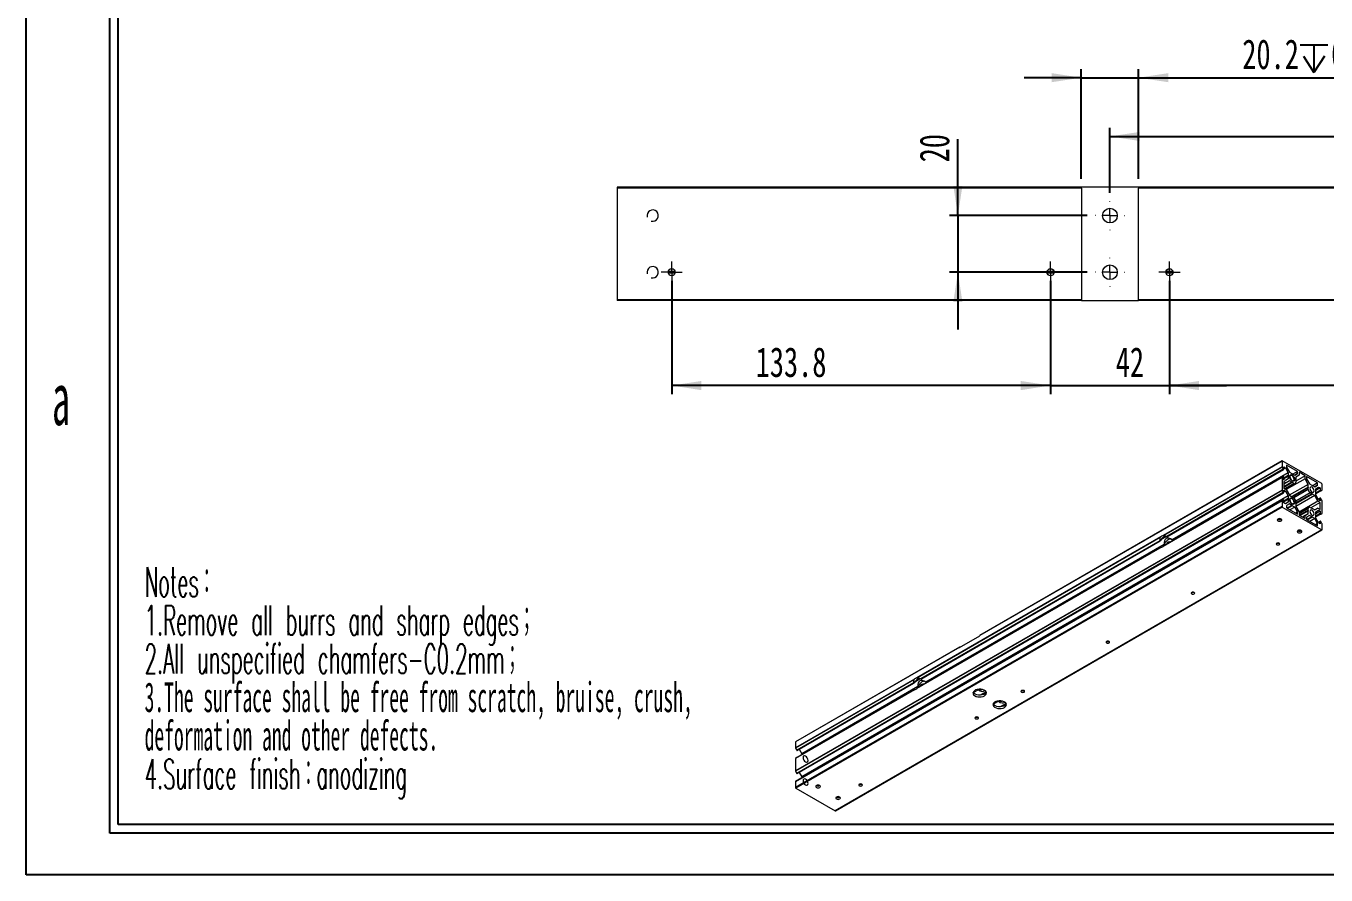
# Model space of a CAD drawing. Header units: millimetres. Extents: x 2 to 295, y 1 to 209.
# Drawn here: x 1.8 to 154.9, y 1.3 to 101.2 of the extents above; entities that cross this region are included whole.
import ezdxf

# ---------------------------------------------------------------- set-up
doc = ezdxf.new("R2010")
doc.units = ezdxf.units.MM
doc.linetypes.add('CENTER', pattern=[10.16, 6.35, -1.27, 1.27, -1.27])
doc.layers.add('DIM', color=5, linetype='Continuous')
doc.layers.add('SLD-0', color=179, linetype='Continuous')
doc.layers.add('中心线', color=1, linetype='CENTER', lineweight=15)
doc.styles.add('SLDTEXTSTYLE1', font='TXT', dxfattribs={"width": 0.469})
doc.styles.add('SLDTEXTSTYLE15', font='TXT', dxfattribs={"width": 0.7})
doc.styles.add('SLDTEXTSTYLE3', font='TXT', dxfattribs={"width": 0.484, "bigfont": 'bigfont'})
doc.styles.add('SLDTEXTSTYLE4', font='TXT', dxfattribs={"width": 0.484})
doc.styles.add('SLDTEXTSTYLE7', font='TXT', dxfattribs={"width": 0.5025})
doc.dimstyles.new('SLDDIMSTYLE1', dxfattribs={"dimtxt": 3.5, "dimasz": 3.5, "dimexe": 0, "dimexo": 0.0625, "dimgap": 0.875, "dimtad": 2, "dimlfac": 3, "dimrnd": 1e-09, "dimzin": 12, "dimdsep": 46, "dimtxsty": 'SLDTEXTSTYLE1', "dimsah": 1, "dimcen": 0.09, "dimadec": 0, "dimazin": 3, "dimtfac": 1, "dimtofl": 0, "dimtmove": 0, "dimatfit": 3, "dimfxl": 0, "dimfrac": 2, "dimtolj": 1, "dimtzin": 12, "dimarcsym": 0})
doc.dimstyles.new('SLDDIMSTYLE2', dxfattribs={"dimtxt": 3.5, "dimasz": 3.5, "dimexe": 0, "dimexo": 0.0625, "dimgap": 0.875, "dimtad": 2, "dimlfac": 3, "dimrnd": 1e-09, "dimzin": 12, "dimdsep": 46, "dimtxsty": 'SLDTEXTSTYLE1', "dimsah": 1, "dimcen": 0.09, "dimadec": 0, "dimazin": 3, "dimtfac": 1, "dimtmove": 0, "dimatfit": 0, "dimfxl": 0, "dimfrac": 2, "dimtolj": 1, "dimtzin": 12, "dimarcsym": 0})

# ---------------------------------------------------------------- blocks, each defined once
blk = doc.blocks.new('SW_NOTE_2')
at = {"layer": 'SLD-0', "color": 0, "char_height": 3.5, "attachment_point": 1}
for s, insert, style in [('Notes\\M+18146', (0, 4.51), 'SLDTEXTSTYLE3'), ('1.Remove all burrs and sharp edges\\M+18147', (0, -0.01), 'SLDTEXTSTYLE3'), ('2.All unspecified chamfers-C0.2mm\\M+18147', (0, -4.53), 'SLDTEXTSTYLE3'), ('3.The surface shall be free from scratch, bruise, crush,', (0, -9.05), 'SLDTEXTSTYLE4'), ('deformation and other defects.', (0, -13.57), 'SLDTEXTSTYLE4'), ('4.Surface finish\\M+18146anodizing', (0, -18.09), 'SLDTEXTSTYLE3')]:
    blk.add_mtext(s, dxfattribs=dict(at, insert=insert, style=style))
blk = doc.blocks.new('SW_SYMBOL_HOLE_DEPTH')
at = {"layer": 'DIM', "color": 0}
for p, q in [((0, 875), (800, 875)), ((400, 875), (400, 75)), ((100, 555), (400, 75)), ((700, 555), (400, 75))]:
    blk.add_line(p, q, dxfattribs=at)
blk = doc.blocks.new('_D_21')
at = {"layer": 'DIM'}
for p, q in [((126.06, 95.13), (119.33, 95.13)), ((126.06, 83.24), (126.06, 96.13)), ((126.06, 95.13), (132.8, 95.13)), ((132.8, 83.24), (132.8, 96.13)), ((132.8, 95.13), (159.57, 95.13))]:
    blk.add_line(p, q, dxfattribs=at)
for points in [[(126.06, 95.13), (122.56, 95.67), (122.56, 94.6)], [(132.8, 95.13), (136.3, 94.6), (136.3, 95.67)]]:
    blk.add_solid(points, dxfattribs=at)
at = {"layer": 'DIM', "xscale": 0.004072727272727273, "yscale": 0.004072727272727273, "zscale": 0.004072727272727273}
blk.add_blockref('SW_SYMBOL_HOLE_DEPTH', (151.82, 95.42), dxfattribs=at)
at = {"layer": 'DIM', "char_height": 3.5, "attachment_point": 1, "style": 'SLDTEXTSTYLE15'}
for s, insert in [('20.2', (145.01, 99.65)), ('0.5', (155.48, 99.65))]:
    blk.add_mtext(s, dxfattribs=dict(at, insert=insert))
blk = doc.blocks.new('_D_22')
at = {"layer": 'DIM'}
for p, q in [((136.43, 71.24), (136.43, 57.9)), ((183.1, 71.24), (183.1, 57.9)), ((183.1, 58.9), (136.43, 58.9))]:
    blk.add_line(p, q, dxfattribs=at)
for points in [[(136.43, 58.9), (139.93, 58.36), (139.93, 59.44)], [(183.1, 58.9), (179.6, 59.44), (179.6, 58.36)]]:
    blk.add_solid(points, dxfattribs=at)
at = {"layer": 'DIM', "insert": (155.93, 63.41), "char_height": 3.5, "attachment_point": 1, "style": 'SLDTEXTSTYLE15'}
blk.add_mtext('140', dxfattribs=at)
blk = doc.blocks.new('_D_24')
at = {"layer": 'DIM'}
for p, q in [((122.43, 71.24), (122.43, 57.9)), ((136.43, 71.24), (136.43, 57.9)), ((122.43, 58.9), (115.7, 58.9)), ((122.43, 58.9), (136.43, 58.9)), ((136.43, 58.9), (143.16, 58.9))]:
    blk.add_line(p, q, dxfattribs=at)
for points in [[(122.43, 58.9), (118.93, 59.44), (118.93, 58.36)], [(136.43, 58.9), (139.93, 58.36), (139.93, 59.44)]]:
    blk.add_solid(points, dxfattribs=at)
at = {"layer": 'DIM', "insert": (130.11, 63.41), "char_height": 3.5, "attachment_point": 1, "style": 'SLDTEXTSTYLE15'}
blk.add_mtext('42', dxfattribs=at)
blk = doc.blocks.new('_D_27')
at = {"layer": 'DIM'}
for p, q in [((77.83, 71.24), (77.83, 57.9)), ((122.43, 71.24), (122.43, 57.9)), ((122.43, 58.9), (77.83, 58.9))]:
    blk.add_line(p, q, dxfattribs=at)
for points in [[(77.83, 58.9), (81.33, 58.36), (81.33, 59.44)], [(122.43, 58.9), (118.93, 59.44), (118.93, 58.36)]]:
    blk.add_solid(points, dxfattribs=at)
at = {"layer": 'DIM', "insert": (87.72, 63.41), "char_height": 3.5, "attachment_point": 1, "style": 'SLDTEXTSTYLE15'}
blk.add_mtext('133.8', dxfattribs=at)
blk = doc.blocks.new('_D_28')
at = {"layer": 'DIM'}
for p, q in [((129.43, 81.6), (129.43, 89.22)), ((233.43, 83.24), (233.43, 89.22)), ((129.43, 88.22), (233.43, 88.22))]:
    blk.add_line(p, q, dxfattribs=at)
for points in [[(129.43, 88.22), (132.93, 87.68), (132.93, 88.75)], [(233.43, 88.22), (229.93, 88.75), (229.93, 87.68)]]:
    blk.add_solid(points, dxfattribs=at)
at = {"layer": 'DIM', "insert": (175.28, 92.73), "char_height": 3.5, "attachment_point": 1, "style": 'SLDTEXTSTYLE15'}
blk.add_mtext('312', dxfattribs=at)
blk = doc.blocks.new('_D_29')
at = {"layer": 'DIM'}
for p, q in [((111.53, 78.9), (111.53, 87.89)), ((126.73, 78.9), (110.53, 78.9)), ((111.53, 78.9), (111.53, 72.24)), ((126.73, 72.24), (110.53, 72.24)), ((111.53, 72.24), (111.53, 65.51))]:
    blk.add_line(p, q, dxfattribs=at)
for points in [[(111.53, 78.9), (112.06, 82.4), (110.99, 82.4)], [(111.53, 72.24), (110.99, 68.74), (112.06, 68.74)]]:
    blk.add_solid(points, dxfattribs=at)
at = {"layer": 'DIM', "insert": (107.01, 85.17), "char_height": 3.5, "attachment_point": 1, "rotation": 90, "style": 'SLDTEXTSTYLE15'}
blk.add_mtext('20', dxfattribs=at)
blk = doc.blocks.new('SW_CENTERMARKSYMBOL_15')
at = {"layer": '中心线', "color": 0}
for p, q in [((0, 1.67), (0, 1.7)), ((-1.67, 0), (-1.7, 0)), ((0, 0), (-0.83, 0)), ((0, 0), (0, 0.83)), ((0, 0), (0, -0.83)), ((0, 0), (0.83, 0)), ((1.67, 0), (1.7, 0)), ((0, -1.67), (0, -1.7))]:
    blk.add_line(p, q, dxfattribs=at)
blk = doc.blocks.new('SW_CENTERMARKSYMBOL_16')
at = {"layer": '中心线', "color": 0}
for p, q in [((0, 1.67), (0, 1.7)), ((-1.67, 0), (-1.7, 0)), ((0, 0), (-0.83, 0)), ((0, 0), (0, 0.83)), ((0, 0), (0, -0.83)), ((0, 0), (0.83, 0)), ((1.67, 0), (1.7, 0)), ((0, -1.67), (0, -1.7))]:
    blk.add_line(p, q, dxfattribs=at)
blk = doc.blocks.new('SW_CENTERMARKSYMBOL_17')
at = {"layer": '中心线', "color": 0}
for p, q in [((-0.83, 0), (-1.25, 0)), ((0, 0), (-0.83, 0)), ((0, 0.83), (0, 1.25)), ((0, 0), (0, 0.83)), ((0, 0), (0, -0.83)), ((0, 0), (0.83, 0)), ((0.83, 0), (1.25, 0)), ((0, -0.83), (0, -1.25))]:
    blk.add_line(p, q, dxfattribs=at)
blk = doc.blocks.new('SW_CENTERMARKSYMBOL_18')
at = {"layer": '中心线', "color": 0}
for p, q in [((-0.83, 0), (-1.25, 0)), ((0, 0), (-0.83, 0)), ((0, 0.83), (0, 1.25)), ((0, 0), (0, 0.83)), ((0, 0), (0, -0.83)), ((0, 0), (0.83, 0)), ((0.83, 0), (1.25, 0)), ((0, -0.83), (0, -1.25))]:
    blk.add_line(p, q, dxfattribs=at)
blk = doc.blocks.new('SW_CENTERMARKSYMBOL_19')
at = {"layer": '中心线', "color": 0}
for p, q in [((-0.83, 0), (-1.25, 0)), ((0, 0), (-0.83, 0)), ((0, 0.83), (0, 1.25)), ((0, 0), (0, 0.83)), ((0, 0), (0, -0.83)), ((0, 0), (0.83, 0)), ((0.83, 0), (1.25, 0)), ((0, -0.83), (0, -1.25))]:
    blk.add_line(p, q, dxfattribs=at)

msp = doc.modelspace()

# ---------------------------------------------------------------- linework, layer by layer
at = {"color": 7, "linetype": 'Continuous', "lineweight": 15}
for p, q in [((126.06417664, 82.23611959), (71.43084236, 82.23611959)), ((71.43084236, 82.23611959), (71.43084236, 82.13611976)), ((71.43084236, 82.13611976), (71.43084236, 69.00278638)), ((126.06417664, 82.13611976), (71.43084236, 82.13611976)), ((126.06417664, 82.13611976), (126.06417664, 82.23611959)), ((132.79750971, 82.23611959), (126.06417664, 82.23611959)), ((126.06417664, 82.13611976), (126.06417664, 69.00278638)), ((233.43084284, 82.23611959), (132.79750971, 82.23611959)), ((132.79750971, 82.23611959), (132.79750971, 82.13611976)), ((233.43084284, 82.13611976), (132.79750971, 82.13611976)), ((132.79750971, 69.00278638), (132.79750971, 82.13611976)), ((78.24750894, 72.23611981), (77.41550198, 72.23611981)), ((78.22874527, 72.13611967), (77.42825427, 72.13611967)), ((78.23206823, 72.33611964), (77.43216955, 72.33611964)), ((122.84750768, 72.23611981), (122.01550134, 72.23611981)), ((122.82874712, 72.13611967), (122.02825177, 72.13611967)), ((122.83207008, 72.33611964), (122.03217078, 72.33611964)), ((136.84751122, 72.23611981), (136.01549991, 72.23611981)), ((136.82874569, 72.13611967), (136.02825531, 72.13611967)), ((136.83206865, 72.33611964), (136.03216935, 72.33611964)), ((126.06417664, 69.00278638), (71.43084236, 69.00278638)), ((71.43084236, 69.00278638), (71.43084236, 68.90278655)), ((126.06417664, 68.90278655), (71.43084236, 68.90278655)), ((126.06417664, 68.90278655), (126.06417664, 69.00278638)), ((126.06417664, 68.90278655), (132.79750971, 68.90278655)), ((233.43084284, 69.00278638), (132.79750971, 69.00278638)), ((132.79750971, 69.00278638), (132.79750971, 68.90278655)), ((233.43084284, 68.90278655), (132.79750971, 68.90278655)), ((149.68735223, 50.01245781), (114.10809602, 29.47299039)), ((149.6977096, 50.03535005), (114.1184534, 29.49588264)), ((149.68735223, 49.3209674), (135.67583767, 41.23229222)), ((149.69725884, 49.28763036), (135.76134508, 41.24259859)), ((149.83912893, 49.04190416), (136.10938315, 41.11589063)), ((136.15908495, 41.0868541), (149.88912689, 49.0130386)), ((149.68735223, 50.01245781), (149.68735223, 49.3209674)), ((149.69725884, 49.28763036), (149.83912893, 49.04190416)), ((154.3660421, 47.35233468), (149.72270757, 50.03287465)), ((149.89948427, 49.31841802), (150.09268232, 49.20688716)), ((149.89948427, 49.03593084), (149.89948427, 49.31841802)), ((150.09268232, 49.20688716), (149.89948427, 49.0953563)), ((150.09268232, 49.20688716), (150.42392179, 48.63316356)), ((150.21768232, 49.5429966), (150.21768232, 49.27907158)), ((151.51404475, 48.7946225), (150.21768232, 49.5429966)), ((150.21768232, 49.27907158), (150.54892179, 48.70534798)), ((149.68735223, 48.06379959), (135.67583767, 39.9751244)), ((149.69725884, 48.08569871), (135.76134508, 40.04066694)), ((149.83912893, 48.16762519), (136.10938315, 40.24161166)), ((150.42392179, 48.63316356), (136.74321438, 40.73545927)), ((149.68735223, 48.06379959), (149.68735223, 46.5991647)), ((149.83912893, 48.16762519), (149.69725884, 48.08569871)), ((150.42392179, 48.30799798), (149.89948427, 48.00524664)), ((150.45927713, 48.24676073), (149.89948427, 47.92359919)), ((150.42392179, 48.2263439), (149.89948427, 47.92359256)), ((149.89948427, 47.82142653), (149.89948427, 48.10391372)), ((150.09268232, 47.70989567), (149.89948427, 47.82142653)), ((150.16590562, 47.46348956), (149.89948427, 47.61729133)), ((149.89948427, 47.61729133), (149.89948427, 46.80075052)), ((150.83050819, 47.5221156), (149.89948427, 46.98464692)), ((150.90121887, 47.48129519), (149.89948427, 46.90300611)), ((150.16590562, 47.46348956), (149.89948427, 47.30968778)), ((150.42392179, 47.90117832), (150.09262848, 47.70992675)), ((150.42392179, 47.90117832), (150.09268232, 47.70989567)), ((152.39792823, 47.93588684), (150.16554283, 46.64715818)), ((150.54892179, 47.68467197), (150.16590562, 47.46348956)), ((150.42392179, 48.63316356), (150.42392179, 48.30799798)), ((150.42392179, 48.30799798), (150.45927713, 48.24676073)), ((150.45927713, 48.24676073), (150.42392179, 48.2263439)), ((150.42392179, 48.2263439), (150.42392179, 47.90117832)), ((150.54892179, 48.70534798), (150.83050819, 48.54279161)), ((150.83050819, 47.5221156), (150.54892179, 47.68467197)), ((150.83050819, 48.54279161), (150.86586353, 48.48155437)), ((150.86586353, 47.54253244), (150.83050819, 47.5221156)), ((150.90121887, 48.50197121), (150.86586066, 48.48155935)), ((150.86586353, 48.48155437), (150.90121887, 48.50197121)), ((150.90121887, 47.48129519), (150.86586353, 47.54253244)), ((150.90121887, 48.50197121), (151.18280527, 48.33941484)), ((151.07210301, 47.38264588), (150.90121887, 47.48129519)), ((151.51404475, 48.7946225), (150.95416089, 48.47140843)), ((151.51404475, 48.53069748), (151.18275143, 48.33944592)), ((151.18280527, 48.33941484), (151.51404475, 48.53069748)), ((151.30780527, 47.79774291), (151.27244993, 47.77732607)), ((151.27244993, 47.77732607), (151.30780527, 47.71608883)), ((151.69082144, 48.3440909), (151.30780527, 48.12290849)), ((152.39792823, 48.28436743), (151.30780527, 47.65505285)), ((151.30780527, 48.12290849), (151.30780527, 47.79774291)), ((151.30780527, 47.71608883), (151.30780527, 47.51875813)), ((151.51404475, 48.53069748), (151.51404475, 48.7946225)), ((152.39792823, 48.28436743), (151.69082144, 48.69257149)), ((151.69082144, 48.69257149), (151.69082144, 48.3440909)), ((152.39792823, 47.93588684), (152.39792823, 48.28436743)), ((152.7809444, 47.27248337), (152.39792823, 47.93588684)), ((153.87106735, 47.43394232), (152.57470492, 48.18231642)), ((152.57470492, 48.18231642), (152.57470492, 47.9183914)), ((152.57470492, 47.9183914), (152.9059444, 47.34466779)), ((149.68735223, 46.5991647), (92.41170295, 13.53463617)), ((149.69725884, 46.56582765), (92.42160956, 13.50129912)), ((149.83912893, 46.32010145), (92.56347965, 13.25557292)), ((92.61347762, 13.22670736), (149.88912689, 46.29123589)), ((149.69725884, 46.56582765), (149.83912893, 46.32010145)), ((149.89948427, 46.80075052), (150.16590562, 46.64694874)), ((149.89948427, 46.59661532), (150.09268232, 46.48508446)), ((149.89948427, 46.31412813), (149.89948427, 46.59661532)), ((150.09268232, 46.48508446), (149.89948427, 46.37355359)), ((150.07942272, 46.69687426), (151.23875613, 47.3661432)), ((150.09268232, 46.48508446), (150.42392179, 45.91136085)), ((150.16590562, 46.64694874), (150.54892179, 45.98354527)), ((152.7809444, 47.27248337), (150.54874041, 45.98385944)), ((150.54892179, 45.98354527), (150.83050819, 45.82098891)), ((152.7809444, 46.94731779), (150.83019117, 45.82117192)), ((152.81629974, 46.88608055), (150.86570503, 45.76002619)), ((152.7809444, 46.86566371), (150.86570791, 45.76002122)), ((153.25824148, 46.12061501), (151.30764677, 44.99456065)), ((153.1875308, 46.16143541), (151.30780527, 45.07629296)), ((153.53982788, 45.95805864), (151.30780527, 44.66953942)), ((152.7809444, 46.94731779), (152.7809444, 47.27248337)), ((152.81629974, 46.88608055), (152.7809444, 46.94731779)), ((152.7809444, 46.86566371), (152.81629974, 46.88608055)), ((152.7809444, 46.66833301), (152.7809444, 46.86566371)), ((152.9059444, 47.34466779), (153.1875308, 47.18211143)), ((153.1875308, 46.16143541), (153.01664666, 46.26008473)), ((153.1875308, 47.18211143), (153.22288614, 47.12087418)), ((153.22288614, 46.18185225), (153.1875308, 46.16143541)), ((153.25824148, 47.14129102), (153.22288326, 47.12087916)), ((153.22288614, 47.12087418), (153.25824148, 47.14129102)), ((153.25824148, 46.12061501), (153.22288614, 46.18185225)), ((153.25824148, 47.14129102), (153.53982788, 46.97873465)), ((153.53982788, 45.95805864), (153.25824148, 46.12061501)), ((153.87106735, 47.43394232), (153.3111835, 47.11072824)), ((153.87106735, 47.1700173), (153.53977404, 46.97876573)), ((153.53982788, 46.97873465), (153.87106735, 47.1700173)), ((153.92284405, 45.29465517), (153.53982788, 45.95805864)), ((153.62947254, 46.41664588), (153.66482788, 46.43706272)), ((153.66482788, 46.35540864), (153.62947254, 46.41664588)), ((153.66482788, 46.7622283), (153.99606735, 46.95351095)), ((154.1892654, 46.84198008), (153.66482788, 46.53922874)), ((153.66482788, 46.43706272), (153.66482788, 46.7622283)), ((154.24962074, 46.49578143), (153.66482788, 46.15818769)), ((153.66482788, 46.03024306), (153.66482788, 46.35540864)), ((153.99606735, 45.45651946), (153.66482788, 46.03024306)), ((153.87106735, 47.1700173), (153.87106735, 47.43394232)), ((153.99606735, 46.95351095), (154.1892654, 46.84198008)), ((154.1892654, 46.84198008), (154.1892654, 46.5594929)), ((154.24962074, 46.49578143), (154.39149083, 46.57770791)), ((154.40139744, 46.59960703), (154.40139744, 47.29109744)), ((149.68735223, 45.34199688), (92.41170295, 12.27746835)), ((149.68735223, 44.65050648), (92.41170295, 11.58597795)), ((149.69725884, 45.363896), (92.42160956, 12.29936747)), ((149.72270757, 44.58926923), (92.44705829, 11.5247407)), ((149.83912893, 45.44582249), (92.56347965, 12.38129396)), ((150.42392179, 45.91136085), (93.14827252, 12.84683232)), ((149.68735223, 45.34199688), (149.68735223, 44.65050648)), ((149.83912893, 45.44582249), (149.69725884, 45.363896)), ((149.72270757, 44.58926923), (154.3660421, 41.90872927)), ((150.42392179, 45.58619527), (149.89948427, 45.28344393)), ((150.45927713, 45.52495803), (149.89948427, 45.20179648)), ((150.42392179, 45.50454119), (149.89948427, 45.20178985)), ((149.89948427, 45.09962383), (149.89948427, 45.38211101)), ((150.09268232, 44.98809297), (149.89948427, 45.09962383)), ((150.42392179, 45.17937561), (150.09262848, 44.98812405)), ((150.42392179, 45.17937561), (150.09268232, 44.98809297)), ((150.54892179, 44.96286926), (150.21768232, 44.77158662)), ((150.21768232, 44.77158662), (150.21768232, 44.5076616)), ((150.21768232, 44.5076616), (151.51404475, 43.75928749)), ((150.83050819, 44.80031289), (150.27062434, 44.47709882)), ((150.90121887, 44.75949249), (150.34133501, 44.43627841)), ((150.42392179, 45.91136085), (150.42392179, 45.58619527)), ((150.42392179, 45.58619527), (150.45927713, 45.52495803)), ((150.45927713, 45.52495803), (150.42392179, 45.50454119)), ((150.42392179, 45.50454119), (150.42392179, 45.17937561)), ((150.83050819, 44.80031289), (150.54892179, 44.96286926)), ((151.18280527, 44.59693612), (150.62292141, 44.27372205)), ((150.83050819, 45.82098891), (150.86586353, 45.75975166)), ((150.86586353, 44.82072973), (150.83050819, 44.80031289)), ((150.90121887, 45.7801685), (150.86586066, 45.75975664)), ((150.86586353, 45.75975166), (150.90121887, 45.7801685)), ((150.90121887, 44.75949249), (150.86586353, 44.82072973)), ((150.90121887, 45.7801685), (151.07210301, 45.68151919)), ((151.18280527, 44.59693612), (150.90121887, 44.75949249)), ((151.51404475, 44.02321251), (151.18280527, 44.59693612)), ((151.30780527, 45.0759402), (151.27244993, 45.05552336)), ((151.27244993, 45.05552336), (151.30780527, 44.99428612)), ((151.30780527, 45.2732709), (151.30780527, 45.0759402)), ((151.30780527, 44.99428612), (151.30780527, 44.66912054)), ((151.30780527, 44.66912054), (151.69082144, 44.00571707)), ((153.92284405, 45.29465517), (151.69064006, 44.00603124)), ((152.84999354, 44.57546072), (151.69082144, 43.90628491)), ((152.7809444, 44.22551509), (152.7809444, 44.42284578)), ((153.01664666, 44.55895803), (153.1875308, 44.46030872)), ((154.1892654, 45.14085339), (153.09896526, 44.51143652)), ((153.1875308, 44.46030872), (153.22288614, 44.39907148)), ((153.25824148, 44.41948831), (153.22288326, 44.39907645)), ((153.22288614, 44.39907148), (153.25824148, 44.41948831)), ((153.25824148, 44.41948831), (153.53982788, 44.25693195)), ((153.92284405, 44.47811436), (153.53976562, 44.25696789)), ((153.53982788, 44.25693195), (153.92284405, 44.47811436)), ((154.1892654, 45.14085339), (153.92284405, 45.29465517)), ((153.92284405, 44.47811436), (154.1892654, 44.32431258)), ((154.19962278, 45.65036802), (153.96301091, 45.5137749)), ((154.1892654, 45.3449886), (153.99606735, 45.45651946)), ((154.1892654, 45.62747578), (154.1892654, 45.3449886)), ((154.1892654, 44.32431258), (154.1892654, 45.14085339)), ((154.39149083, 45.37577626), (154.24962074, 45.62150246)), ((154.40139744, 43.87780432), (154.40139744, 45.34243922)), ((151.51404475, 44.02321251), (151.28545421, 43.89125)), ((151.51404475, 43.75928749), (151.51404475, 44.02321251)), ((151.69082144, 44.00571707), (151.69082144, 43.65723648)), ((151.69082144, 43.65723648), (152.39792823, 43.24903242)), ((152.7809444, 44.22551509), (151.74368588, 43.62671849)), ((152.81629974, 44.16427784), (151.81440231, 43.58589477)), ((152.7809444, 44.143861), (151.81440805, 43.58589145)), ((152.7809444, 43.81869542), (152.09604022, 43.42330866)), ((152.39792823, 43.59751301), (152.09610248, 43.42327272)), ((152.39792823, 43.59751301), (152.7809444, 43.81869542)), ((152.39792823, 43.24903242), (152.39792823, 43.59751301)), ((152.9059444, 43.60218907), (152.57470492, 43.41090643)), ((152.57470492, 43.41090643), (152.57470492, 43.14698141)), ((152.57470492, 43.14698141), (153.87106735, 42.39860731)), ((153.1875308, 43.43963271), (152.62764694, 43.11641863)), ((153.25824148, 43.3988123), (152.69835762, 43.07559823)), ((152.81629974, 44.16427784), (152.7809444, 44.22551509)), ((152.7809444, 44.143861), (152.81629974, 44.16427784)), ((152.7809444, 43.81869542), (152.7809444, 44.143861)), ((153.1875308, 43.43963271), (152.9059444, 43.60218907)), ((153.53982788, 43.23625593), (152.97994402, 42.91304186)), ((153.22288614, 43.46004954), (153.1875308, 43.43963271)), ((153.25824148, 43.3988123), (153.22288614, 43.46004954)), ((153.53982788, 43.23625593), (153.25824148, 43.3988123)), ((153.87106735, 42.66253233), (153.53982788, 43.23625593)), ((153.62947254, 43.69484318), (153.66482788, 43.71526002)), ((153.66482788, 43.63360593), (153.62947254, 43.69484318)), ((153.66482788, 44.0404256), (153.99606735, 44.23170824)), ((154.1892654, 44.12017738), (153.66482788, 43.81742604)), ((153.66482788, 43.71526002), (153.66482788, 44.0404256)), ((154.24962074, 43.77397872), (153.66482788, 43.43638498)), ((153.66482788, 43.30844035), (153.66482788, 43.63360593)), ((153.99606735, 42.73471675), (153.66482788, 43.30844035)), ((154.19962278, 42.92856531), (153.96301091, 42.79197219)), ((153.99606735, 44.23170824), (154.1892654, 44.12017738)), ((154.1892654, 44.12017738), (154.1892654, 43.83769019)), ((154.1892654, 42.90567307), (154.1892654, 42.62318589)), ((154.24962074, 43.77397872), (154.39149083, 43.8559052)), ((154.39149083, 42.65397356), (154.24962074, 42.89969975)), ((154.3660421, 41.90872927), (97.09039282, 8.84420074)), ((97.11539079, 8.84172533), (154.39104007, 41.90625386)), ((153.87106735, 42.66253233), (153.64247681, 42.53056982)), ((153.87106735, 42.39860731), (153.87106735, 42.66253233)), ((154.1892654, 42.62318589), (153.99606735, 42.73471675)), ((154.40139744, 41.9291461), (154.40139744, 42.62063651)), ((135.41459554, 41.08148035), (106.68445964, 24.49592593)), ((135.41459554, 39.82431253), (106.68445964, 23.23875811)), ((135.34890135, 41.00449989), (106.76996705, 24.5062323)), ((135.34890135, 39.80256824), (106.76996705, 23.30430065)), ((135.28460346, 40.63975545), (107.11800512, 24.37952434)), ((107.16770692, 24.3504878), (135.33468102, 40.61093584)), ((135.82035796, 40.20270561), (107.75183635, 23.99909298)), ((136.08343115, 41.11951861), (135.43126613, 40.74303176)), ((135.28460346, 39.76547648), (107.11800512, 23.50524537)), ((111.72750319, 28.07148538), (114.10809602, 29.44577237)), ((114.10809602, 29.44577237), (114.10809602, 29.47299039)), ((111.72750319, 28.09870341), (92.41170295, 16.94792928)), ((111.73786057, 28.12159565), (92.42206033, 16.97082152)), ((111.72750319, 28.07148538), (111.72750319, 28.09870341)), ((111.78643834, 28.10550791), (111.76285853, 28.11912024)), ((106.42321752, 24.34511406), (92.41170295, 16.25643887)), ((106.42321752, 23.08794624), (92.41170295, 14.99927106)), ((106.35752332, 24.2681336), (92.42160956, 16.22310183)), ((106.35752332, 23.06620195), (92.42160956, 15.02117018)), ((106.29322543, 23.90338916), (92.56347965, 15.97737563)), ((106.29322543, 23.02911019), (92.56347965, 15.10309666)), ((92.61347762, 15.94851007), (106.34330299, 23.87456955)), ((106.82897994, 23.46633931), (93.14827252, 15.56863503)), ((107.09205312, 24.38315232), (106.4398881, 24.00666546)), ((113.95182444, 23.10394838), (113.34904035, 22.75596852)), ((114.84350014, 22.85375772), (114.14534563, 22.45072169)), ((116.30884705, 21.74326819), (115.70606295, 21.39528834)), ((117.20052275, 21.49307753), (116.50236823, 21.09004151)), ((92.41170295, 16.94792928), (92.41170295, 16.25643887)), ((92.42160956, 16.22310183), (92.56347965, 15.97737563)), ((92.85008948, 16.08510319), (93.14827252, 15.56863503)), ((93.14827252, 15.56863503), (93.14827252, 15.4406904)), ((92.41170295, 14.99927106), (92.41170295, 13.53463617)), ((92.56347965, 15.10309666), (92.42160956, 15.02117018)), ((92.41170295, 12.27746835), (92.41170295, 11.58597795)), ((92.42160956, 13.50129912), (92.56347965, 13.25557292)), ((92.56347965, 12.38129396), (92.42160956, 12.29936747)), ((92.85008948, 13.36330049), (93.14827252, 12.84683232)), ((93.14827252, 12.84683232), (93.14827252, 12.71888769)), ((92.44705829, 11.5247407), (97.09039282, 8.84420074))]:
    msp.add_line(p, q, dxfattribs=at)
at = {"color": 8, "linetype": 'Continuous', "lineweight": 15}
for p, q in [((151.07210301, 47.38264588), (149.98180287, 46.753229)), ((152.7809444, 46.66833301), (151.07182525, 45.68167953)), ((153.01664666, 46.26008473), (151.30780511, 45.2735915)), ((154.1892654, 46.5594929), (153.66482788, 46.25674156)), ((152.7809444, 44.42284578), (151.69082144, 43.7935312)), ((154.1892654, 45.62747578), (153.97033468, 45.50108976)), ((154.1892654, 43.83769019), (153.66482788, 43.53493885)), ((154.1892654, 42.90567307), (153.97033468, 42.77928705))]:
    msp.add_line(p, q, dxfattribs=at)
at = {"color": 7, "linetype": 'Continuous', "lineweight": 15, "flags": 128}
for points in [[(149.83912893, 49.04190416), (149.84746253, 49.02995611), (149.85723144, 49.02028031), (149.86759436, 49.01371005), (149.87765883, 49.01081113), (149.88655812, 49.01183322), (149.89352582, 49.01668829), (149.89796188, 49.02495823), (149.89948427, 49.03593084)], [(149.89948427, 48.10391372), (149.89796188, 48.11664404), (149.89352582, 48.13003575), (149.88655812, 48.14293555), (149.87765883, 48.15423254), (149.86759436, 48.16295382), (149.85723144, 48.16834831), (149.84746253, 48.16995146), (149.83912893, 48.16762519)], [(150.86586353, 47.72625412), (150.96057285, 47.69333401), (151.04086353, 47.70893451), (151.09451205, 47.7706806), (151.11335091, 47.86917198), (151.09451205, 47.98941425), (151.04086353, 48.11310159), (150.96057285, 48.22140375), (150.86586353, 48.29783269), (150.77115422, 48.3307528), (150.69086353, 48.31515229), (150.63721501, 48.25340621), (150.61837616, 48.15491482), (150.63721501, 48.03467256), (150.69086353, 47.91098521), (150.77115422, 47.80268306), (150.86586353, 47.72625412)], [(149.83912893, 46.32010145), (149.84746253, 46.3081534), (149.85723144, 46.29847761), (149.86759436, 46.29190734), (149.87765883, 46.28900842), (149.88655812, 46.29003051), (149.89352582, 46.29488558), (149.89796188, 46.30315553), (149.89948427, 46.31412813)], [(153.22288614, 46.9371525), (153.12817682, 46.97007261), (153.04788614, 46.95447211), (152.99423762, 46.89272602), (152.97539876, 46.79423464), (152.99423762, 46.67399237), (153.04788614, 46.55030502), (153.12817682, 46.44200287), (153.22288614, 46.36557393), (153.31759545, 46.33265382), (153.39788614, 46.34825433), (153.45153466, 46.41000041), (153.47037351, 46.5084918), (153.45153466, 46.62873406), (153.39788614, 46.75242141), (153.31759545, 46.86072356), (153.22288614, 46.9371525)], [(154.1892654, 46.5594929), (154.19078779, 46.54676258), (154.19522385, 46.53337087), (154.20219155, 46.52047106), (154.21109084, 46.50917408), (154.22115531, 46.5004528), (154.23151823, 46.4950583), (154.24128714, 46.49345516), (154.24962074, 46.49578143)], [(149.89948427, 45.38211101), (149.89796188, 45.39484133), (149.89352582, 45.40823304), (149.88655812, 45.42113285), (149.87765883, 45.43242984), (149.86759436, 45.44115111), (149.85723144, 45.44654561), (149.84746253, 45.44814875), (149.83912893, 45.44582249)], [(150.86586353, 45.57602998), (150.77115422, 45.60895009), (150.69086353, 45.59334959), (150.63721501, 45.5316035), (150.61837616, 45.43311212), (150.63721501, 45.31286985), (150.69086353, 45.18918251), (150.77115422, 45.08088035), (150.86586353, 45.00445141), (150.96057285, 44.9715313), (151.04086353, 44.98713181), (151.09451205, 45.04887789), (151.11335091, 45.14736928), (151.09451205, 45.26761154), (151.04086353, 45.39129889), (150.96057285, 45.49960104), (150.86586353, 45.57602998)], [(154.24962074, 45.62150246), (154.24128714, 45.63345051), (154.23151823, 45.6431263), (154.22115531, 45.64969657), (154.21109084, 45.65259549), (154.20219155, 45.6515734), (154.19522385, 45.64671833), (154.19078779, 45.63844839), (154.1892654, 45.62747578)], [(149.58717877, 43.19117034), (149.49796235, 43.22558391), (149.39272441, 43.23766835), (149.28748646, 43.22558391), (149.19827004, 43.19117034), (149.13865753, 43.1396668), (149.11772441, 43.07891423), (149.13865753, 43.01816165), (149.19827004, 42.96665811), (149.28748646, 42.93224454), (149.39272441, 42.92016011), (149.49796235, 42.93224454), (149.58717877, 42.96665811), (149.64679128, 43.01816165), (149.66772441, 43.07891423), (149.64679128, 43.1396668), (149.58717877, 43.19117034)], [(153.22288614, 43.64377123), (153.31759545, 43.61085111), (153.39788614, 43.62645162), (153.45153466, 43.68819771), (153.47037351, 43.78668909), (153.45153466, 43.90693135), (153.39788614, 44.0306187), (153.31759545, 44.13892085), (153.22288614, 44.21534979), (153.12817682, 44.24826991), (153.04788614, 44.2326694), (152.99423762, 44.17092331), (152.97539876, 44.07243193), (152.99423762, 43.95218967), (153.04788614, 43.82850232), (153.12817682, 43.72020016), (153.22288614, 43.64377123)], [(154.1892654, 43.83769019), (154.19078779, 43.82495987), (154.19522385, 43.81156817), (154.20219155, 43.79866836), (154.21109084, 43.78737137), (154.22115531, 43.77865009), (154.23151823, 43.7732556), (154.24128714, 43.77165245), (154.24962074, 43.77397872)], [(154.24962074, 42.89969975), (154.24128714, 42.9116478), (154.23151823, 42.9213236), (154.22115531, 42.92789387), (154.21109084, 42.93079278), (154.20219155, 42.92977069), (154.19522385, 42.92491562), (154.19078779, 42.91664568), (154.1892654, 42.90567307)], [(151.94420137, 41.83049016), (151.85498495, 41.86490372), (151.74974701, 41.87698816), (151.64450907, 41.86490372), (151.55529264, 41.83049016), (151.49568014, 41.77898661), (151.47474701, 41.71823404), (151.49568014, 41.65748147), (151.55529264, 41.60597792), (151.64450907, 41.57156436), (151.74974701, 41.55947992), (151.85498495, 41.57156436), (151.94420137, 41.60597792), (152.00381388, 41.65748147), (152.02474701, 41.71823404), (152.00381388, 41.77898661), (151.94420137, 41.83049016)], [(136.14530833, 41.09581408), (136.06144266, 41.12412327), (135.96646792, 41.12619237), (135.86385369, 41.10194579), (135.75734864, 41.0522693), (135.6508436, 40.97897768), (135.54822936, 40.88474839), (135.45325462, 40.77302378), (135.36938896, 40.64788536)], [(136.65070726, 40.802252), (136.54250281, 40.82563735), (136.41606482, 40.80816259), (136.28178617, 40.74951796), (136.14750752, 40.65312777), (136.02106953, 40.52462032), (135.90985504, 40.37149931), (135.82035796, 40.20270561)], [(136.5084872, 40.47200953), (136.48556983, 40.48497086), (136.39081322, 40.49670764), (136.28178617, 40.45692417), (136.17275912, 40.37082769), (136.07800252, 40.24968727), (136.05508109, 40.21025861)], [(149.36326162, 40.34054535), (149.29567343, 40.36661624), (149.21594771, 40.37577111), (149.136222, 40.36661624), (149.0686338, 40.34054535), (149.02347281, 40.30152752), (149.00761438, 40.25550284), (149.02347281, 40.20947816), (149.0686338, 40.17046033), (149.136222, 40.14438944), (149.21594771, 40.13523457), (149.29567343, 40.14438944), (149.36326162, 40.17046033), (149.40842261, 40.20947816), (149.42428104, 40.25550284), (149.40842261, 40.30152752), (149.36326162, 40.34054535)], [(139.34591556, 34.55765456), (139.27832736, 34.58372544), (139.19860164, 34.59288032), (139.11887593, 34.58372544), (139.05128773, 34.55765456), (139.00612674, 34.51863672), (138.99026831, 34.47261205), (139.00612674, 34.42658737), (139.05128773, 34.38756954), (139.11887593, 34.36149865), (139.19860164, 34.35234377), (139.27832736, 34.36149865), (139.34591556, 34.38756954), (139.39107655, 34.42658737), (139.40693498, 34.47261205), (139.39107655, 34.51863672), (139.34591556, 34.55765456)], [(129.32856949, 28.77476377), (129.26098129, 28.80083465), (129.18125558, 28.80998953), (129.10152986, 28.80083465), (129.03394166, 28.77476377), (128.98878067, 28.73574593), (128.97292224, 28.68972126), (128.98878067, 28.64369658), (129.03394166, 28.60467874), (129.10152986, 28.57860786), (129.18125558, 28.56945298), (129.26098129, 28.57860786), (129.32856949, 28.60467874), (129.37373048, 28.64369658), (129.38958891, 28.68972126), (129.37373048, 28.73574593), (129.32856949, 28.77476377)], [(107.1539303, 24.35944779), (107.07006463, 24.38775697), (106.97508989, 24.38982607), (106.87247566, 24.3655795), (106.76597061, 24.31590301), (106.65946557, 24.24261139), (106.55685133, 24.14838209), (106.46187659, 24.03665749), (106.37801093, 23.91151907)], [(107.65932924, 24.0658857), (107.55112478, 24.08927106), (107.42468679, 24.0717963), (107.29040814, 24.01315167), (107.15612949, 23.91676147), (107.0296915, 23.78825403), (106.91847701, 23.63513302), (106.82897994, 23.46633931)], [(107.51710918, 23.73564324), (107.4941918, 23.74860457), (107.39943519, 23.76034134), (107.29040814, 23.72055788), (107.1813811, 23.63446139), (107.08662449, 23.51332097), (107.06370306, 23.47389232)], [(114.65610378, 22.37956689), (114.78637545, 22.47873854), (114.86546819, 22.59452249), (114.88751605, 22.71833159), (114.85088385, 22.84098347), (114.75828843, 22.9533816), (114.61659716, 23.04718994), (114.43631864, 23.11545114), (114.2308233, 23.15310259), (114.01535179, 23.15735185), (113.80588465, 23.12788377), (113.6179571, 23.06688386), (113.46550686, 22.97887621), (113.35984048, 22.87038794), (113.30879473, 22.74946514), (113.31615546, 22.62507609), (113.38137675, 22.50644615), (113.49962143, 22.40237358), (113.66211985, 22.32057695), (113.85682023, 22.26712275), (114.06928253, 22.24597543), (114.28374941, 22.25870339), (114.48431483, 22.30436266), (114.65610378, 22.37956689)], [(119.31122342, 22.99187298), (119.24363522, 23.01794386), (119.16390951, 23.02709874), (119.08418379, 23.01794386), (119.0165956, 22.99187298), (118.97143461, 22.95285514), (118.95557618, 22.90683046), (118.97143461, 22.86080579), (119.0165956, 22.82178795), (119.08418379, 22.79571707), (119.16390951, 22.78656219), (119.24363522, 22.79571707), (119.31122342, 22.82178795), (119.35638441, 22.86080579), (119.37224284, 22.90683046), (119.35638441, 22.95285514), (119.31122342, 22.99187298)], [(114.86798179, 22.80479604), (114.83278135, 22.73920413), (114.72711496, 22.63071586), (114.57466472, 22.54270821), (114.38673717, 22.48170831), (114.17727003, 22.45224023), (113.96179852, 22.45648948), (113.75630319, 22.49414093), (113.57602467, 22.56240213), (113.4343334, 22.65621047), (113.34173797, 22.76860861), (113.32464003, 22.80479604)], [(117.01312638, 21.01888671), (117.14339805, 21.11805835), (117.22249079, 21.23384231), (117.24453866, 21.3576514), (117.20790646, 21.48030328), (117.11531103, 21.59270142), (116.97361976, 21.68650975), (116.79334124, 21.75477096), (116.5878459, 21.7924224), (116.3723744, 21.79667166), (116.16290726, 21.76720358), (115.97497971, 21.70620367), (115.82252947, 21.61819602), (115.71686308, 21.50970776), (115.66581734, 21.38878495), (115.67317806, 21.2643959), (115.73839935, 21.14576597), (115.85664404, 21.04169339), (116.01914245, 20.95989676), (116.21384283, 20.90644256), (116.42630514, 20.88529524), (116.64077201, 20.8980232), (116.84133744, 20.94368247), (117.01312638, 21.01888671)], [(117.2250044, 21.44411585), (117.18980395, 21.37852394), (117.08413756, 21.27003568), (116.93168732, 21.18202803), (116.74375977, 21.12102812), (116.53429263, 21.09156004), (116.31882113, 21.0958093), (116.11332579, 21.13346074), (115.93304727, 21.20172195), (115.791356, 21.29553029), (115.69876057, 21.40792842), (115.68166263, 21.44411585)], [(113.89007143, 19.86230855), (113.82248324, 19.88837943), (113.74275752, 19.89753431), (113.66303181, 19.88837943), (113.59544361, 19.86230855), (113.55028262, 19.82329071), (113.53442419, 19.77726603), (113.55028262, 19.73124136), (113.59544361, 19.69222352), (113.66303181, 19.66615264), (113.74275752, 19.65699776), (113.82248324, 19.66615264), (113.89007143, 19.69222352), (113.93523242, 19.73124136), (113.95109085, 19.77726603), (113.93523242, 19.82329071), (113.89007143, 19.86230855)], [(92.56347965, 15.97737563), (92.57181326, 15.96542758), (92.58158217, 15.95575179), (92.59194508, 15.94918152), (92.60200955, 15.9462826), (92.61090884, 15.94730469), (92.61347762, 15.94851007)], [(92.56347965, 13.25557292), (92.57181326, 13.24362487), (92.58158217, 13.23394908), (92.59194508, 13.22737881), (92.60200955, 13.22447989), (92.61090884, 13.22550198), (92.61347762, 13.22670736)], [(95.25780775, 11.82749205), (95.16859133, 11.86190561), (95.06335338, 11.87399005), (94.95811544, 11.86190561), (94.86889902, 11.82749205), (94.80928651, 11.7759885), (94.78835338, 11.71523593), (94.80928651, 11.65448336), (94.86889902, 11.60297982), (94.95811544, 11.56856625), (95.06335338, 11.55648181), (95.16859133, 11.56856625), (95.25780775, 11.60297982), (95.31742026, 11.65448336), (95.33835338, 11.71523593), (95.31742026, 11.7759885), (95.25780775, 11.82749205)], [(100.21934033, 11.97036347), (100.15175213, 11.99643435), (100.07202642, 12.00558923), (99.9923007, 11.99643435), (99.92471251, 11.97036347), (99.87955152, 11.93134563), (99.86369308, 11.88532095), (99.87955152, 11.83929628), (99.92471251, 11.80027844), (99.9923007, 11.77420756), (100.07202642, 11.76505268), (100.15175213, 11.77420756), (100.21934033, 11.80027844), (100.26450132, 11.83929628), (100.28035975, 11.88532095), (100.26450132, 11.93134563), (100.21934033, 11.97036347)], [(97.61483035, 10.46681186), (97.52561393, 10.50122543), (97.42037599, 10.51330987), (97.31513804, 10.50122543), (97.22592162, 10.46681186), (97.16630912, 10.41530832), (97.14537599, 10.35455574), (97.16630912, 10.29380317), (97.22592162, 10.24229963), (97.31513804, 10.20788606), (97.42037599, 10.19580162), (97.52561393, 10.20788606), (97.61483035, 10.24229963), (97.67444286, 10.29380317), (97.69537599, 10.35455574), (97.67444286, 10.41530832), (97.61483035, 10.46681186)]]:
    msp.add_lwpolyline(points, dxfattribs=at)
at = {"color": 7, "linetype": 'Continuous', "lineweight": 0, "flags": 128}
for points in [[(151.16049136, 47.84195838), (151.13806415, 47.72470673), (151.07419687, 47.65119949), (150.97861272, 47.63262746), (150.86586353, 47.67181806), (150.75311435, 47.7628049), (150.6575302, 47.89173603), (150.59366292, 48.03898287), (150.57123571, 48.18212843), (150.59366292, 48.29938007), (150.6575302, 48.37288732), (150.75311435, 48.39145935), (150.86586353, 48.35226874), (150.97861272, 48.26128191), (151.07419687, 48.13235077), (151.13806415, 47.98510393), (151.16049136, 47.84195838)], [(151.16049136, 45.12015567), (151.13806415, 45.00290402), (151.07419687, 44.92939678), (150.97861272, 44.91082475), (150.86586353, 44.95001536), (150.75311435, 45.04100219), (150.6575302, 45.16993333), (150.59366292, 45.31718017), (150.57123571, 45.46032572), (150.59366292, 45.57757737), (150.6575302, 45.65108461), (150.75311435, 45.66965664), (150.86586353, 45.63046603), (150.97861272, 45.5394792), (151.07419687, 45.41054807), (151.13806415, 45.26330122), (151.16049136, 45.12015567)], [(93.29558643, 15.1175999), (93.31801364, 14.97445435), (93.38188092, 14.8272075), (93.47746507, 14.69827637), (93.59021426, 14.60728954), (93.70296344, 14.56809893), (93.79854759, 14.58667096), (93.86241487, 14.6601782), (93.88484208, 14.77742985), (93.86241487, 14.9205754), (93.79854759, 15.06782224), (93.70296344, 15.19675338), (93.59021426, 15.28774021), (93.47746507, 15.32693082), (93.38188092, 15.30835879), (93.31801364, 15.23485155), (93.29558643, 15.1175999)], [(93.29558643, 12.39579719), (93.31801364, 12.25265164), (93.38188092, 12.1054048), (93.47746507, 11.97647366), (93.59021426, 11.88548683), (93.70296344, 11.84629622), (93.79854759, 11.86486825), (93.86241487, 11.9383755), (93.88484208, 12.05562714), (93.86241487, 12.1987727), (93.79854759, 12.34601954), (93.70296344, 12.47495067), (93.59021426, 12.56593751), (93.47746507, 12.60512811), (93.38188092, 12.58655608), (93.31801364, 12.51304884), (93.29558643, 12.39579719)]]:
    msp.add_lwpolyline(points, dxfattribs=at)
at = {"color": 7, "linetype": 'Continuous', "lineweight": 15}
for centre, radius in [((129.43084236, 78.9027864), 0.86666667), ((77.83084236, 72.23611973), 0.41666667), ((122.43084236, 72.23611973), 0.41666667), ((129.43084236, 72.23611973), 0.86666667), ((136.43084236, 72.23611973), 0.41666667)]:
    msp.add_circle(centre, radius, dxfattribs=at)
at = {"color": 7, "linetype": 'Continuous', "lineweight": 0}
for centre in [(75.59750903, 78.9027864), (75.59750903, 72.23611973)]:
    msp.add_arc(centre, 0.66666667, 255, 195, dxfattribs=at)
at = {"color": 7, "linetype": 'Continuous', "lineweight": 15}
for centre, radius, start, end in [((149.70890595, 50.01595417), 0.02183546, 50.7967147642, 189.2140369905), ((149.75632623, 49.3233236), 0.06901423, 181.9564986429, 211.1437277995), ((149.71130045, 48.06615633), 0.0240639, 125.6980385285, 185.6203789639), ((151.16411382, 47.49544907), 0.14556973, 230.7967147643, 9.2140369905), ((149.75632623, 46.60152089), 0.06901423, 181.9564986429, 211.1437277995), ((153.2926831, 46.69161997), 0.51226827, 182.6054784857, 237.39452166), ((154.32463663, 47.28760439), 0.07684024, 2.6054784857, 57.39452166), ((154.37744922, 46.59725029), 0.0240639, 305.6980385288, 5.6203789636), ((149.71130045, 45.34435362), 0.0240639, 125.6980385286, 185.6203789638), ((149.76411304, 44.65399952), 0.07684024, 182.6054784856, 237.3945216601), ((150.79606657, 45.24998395), 0.51226827, 2.6054784857, 57.39452166), ((152.92463585, 44.44615485), 0.14556973, 50.7967147643, 189.2140369905), ((154.33242344, 45.34008302), 0.06901423, 1.9564986431, 31.1437277993), ((149.39272441, 43.5129472), 0.39314863, 237.605168318, 302.3948316821), ((154.37744922, 43.87544758), 0.0240639, 305.6980385288, 5.6203789636), ((151.74974701, 42.15226704), 0.39314866, 237.6051767475, 302.3948231507), ((154.37984372, 41.92564974), 0.02183546, 230.7967147643, 9.2140369904), ((154.33242344, 42.61828031), 0.06901423, 1.9564986431, 31.1437277993), ((135.90803071, 40.52840573), 0.74119484, 108.2563196451, 131.7383038223), ((135.18240251, 40.52819902), 0.74119484, 288.256319645, 311.7383038222), ((149.21594771, 40.67594097), 0.33690119, 250.9083775553, 289.0916224446), ((139.19860164, 34.89305017), 0.33690118, 250.908374727, 289.0916252992), ((114.13259612, 29.47569473), 0.0246489, 125.0133328462, 186.2988475471), ((111.74905691, 28.10219977), 0.02183546, 50.7967147643, 189.2140369904), ((129.18125558, 29.11015938), 0.33690118, 250.9083767018, 289.0916233083), ((106.91665268, 23.79203944), 0.74119484, 108.256319645, 131.7383038223), ((106.19102448, 23.79183273), 0.74119484, 288.2563196451, 311.7383038223), ((114.09646292, 24.42545726), 1.32940062, 263.7538681944, 282.5875864662), ((119.16390951, 23.32726859), 0.33690118, 250.9083773337, 289.0916226699), ((116.45348552, 23.06477707), 1.32940062, 263.7538681944, 282.5875864661), ((113.74275752, 20.19770416), 0.33690119, 250.9083775448, 289.0916224551), ((92.43620305, 16.95063362), 0.0246489, 125.0133328905, 186.2988475029), ((92.48067695, 16.25879507), 0.06901423, 181.9564986431, 211.1437277993), ((92.43565117, 15.0016278), 0.0240639, 125.6980385288, 185.6203789636), ((92.43565117, 12.2798251), 0.0240639, 125.6980385288, 185.6203789636), ((92.48067695, 13.53699236), 0.06901423, 181.9564986431, 211.1437277993), ((92.48846376, 11.58947099), 0.07684024, 182.6054784857, 237.3945216599), ((95.06335338, 12.1492689), 0.39314863, 237.6051683203, 302.3948316797), ((100.07202642, 12.30575908), 0.33690119, 250.9083775435, 289.0916224565), ((97.42037599, 10.78858872), 0.39314863, 237.6051683202, 302.3948316798), ((97.10503883, 8.8646448), 0.02514886, 234.3824225248, 294.3071190461)]:
    msp.add_arc(centre, radius, start, end, dxfattribs=at)
for centre, major_axis, ratio, start_param, end_param in [((136.07554669, 40.22214934), (-0.55981561, 0.96957656), 0.5773346305, 0.3772355629, 0.8281113423), ((136.07554669, 40.22214934), (0.79166667, 0.45709373), 0.0000703729, 3.0987982107, 3.5496739899), ((136.07554669, 40.22214934), (-0.55981561, 0.96957656), 0.5773346305, 5.4549927009, 5.9058684803), ((136.07554669, 40.22214934), (0.79166667, 0.45709373), 0.0000703729, 4.3042263795, 4.7551021593), ((136.59872791, 39.92012325), (-0.55981561, 0.96957656), 0.5773346305, 5.3142085739, 7.2520807764), ((107.08416866, 23.48578304), (-0.55981561, 0.96957656), 0.5773346305, 5.4549927009, 5.9058684803), ((107.08416866, 23.48578304), (-0.55981561, 0.96957656), 0.5773346305, 0.3772355629, 0.8281113423), ((107.08416866, 23.48578304), (0.79166667, 0.45709373), 0.0000703729, 3.0987982106, 3.5496739897), ((107.08416866, 23.48578304), (0.79166667, 0.45709373), 0.0000703729, 4.3042263795, 4.7551021593), ((107.60734988, 23.18375696), (-0.55981561, 0.96957656), 0.5773346305, 5.3142085739, 7.2520807764), ((114.09631091, 23.9192844), (-0.55981561, 0.96957656), 0.5773346305, 2.1726159203, 3.2482666763), ((116.45333352, 22.55860422), (-0.55981561, 0.96957656), 0.5773346305, 2.1726159203, 3.2482666764)]:
    msp.add_ellipse(centre, major_axis=major_axis, ratio=ratio, start_param=start_param, end_param=end_param, dxfattribs=at)
for points, knots in [([(135.36938896, 40.64788536), (135.36357605, 40.63807649), (135.35674379, 40.62911185), (135.34055074, 40.61389952), (135.3313367, 40.60789283), (135.31200826, 40.6032342), (135.30206448, 40.60526616), (135.28844985, 40.61844351), (135.28499836, 40.62886872), (135.28460346, 40.63975545)], [0, 0, 0, 0, 0.25, 0.25, 0.5, 0.5, 0.75, 0.75, 1, 1, 1, 1]), ([(135.34890135, 41.00449989), (135.35603047, 41.01942107), (135.36631304, 41.03292461), (135.38898701, 41.05843854), (135.40154216, 41.07032771), (135.41459554, 41.08148035)], [0, 0, 0, 0, 0.5, 0.5, 1, 1, 1, 1]), ([(135.41459554, 39.82431253), (135.40154932, 39.82039621), (135.38908617, 39.81687318), (135.36647474, 39.80998446), (135.35602148, 39.80667773), (135.34890135, 39.80256824)], [0, 0, 0, 0, 0.5, 0.5, 1, 1, 1, 1]), ([(135.67583767, 41.23229222), (135.6888839, 41.23620854), (135.70215663, 41.23926421), (135.73012986, 41.24305763), (135.74487855, 41.24388466), (135.76134508, 41.24259859)], [0, 0, 0, 0, 0.5, 0.5, 1, 1, 1, 1]), ([(135.76134508, 40.04066694), (135.74485776, 40.03114813), (135.73034732, 40.02008529), (135.70226209, 39.99769522), (135.68889106, 39.98627705), (135.67583767, 39.9751244)], [0, 0, 0, 0, 0.5, 0.5, 1, 1, 1, 1]), ([(136.10938315, 41.11589063), (136.11398379, 41.11299961), (136.1224955, 41.10765089), (136.13540793, 41.09967462), (136.14600081, 41.09344124), (136.15362151, 41.08931211), (136.15843245, 41.08704512), (136.158694, 41.08724605), (136.1588236, 41.08734561)], [0, 0, 0, 0, 0.1984381058, 0.3671331723, 0.5365497992, 0.6893526516, 0.8460746242, 1, 1, 1, 1]), ([(106.68445964, 24.49592593), (106.69750587, 24.49984225), (106.7107786, 24.50289792), (106.73875183, 24.50669134), (106.75350052, 24.50751837), (106.76996705, 24.5062323)], [0, 0, 0, 0, 0.5, 0.5, 1, 1, 1, 1]), ([(106.37801093, 23.91151907), (106.37219802, 23.90171019), (106.36536576, 23.89274556), (106.34917271, 23.87753323), (106.33995867, 23.87152654), (106.32063023, 23.8668679), (106.31068645, 23.86889986), (106.29707183, 23.88207722), (106.29362033, 23.89250243), (106.29322543, 23.90338916)], [0, 0, 0, 0, 0.25, 0.25, 0.5, 0.5, 0.75, 0.75, 1, 1, 1, 1]), ([(106.35752332, 24.2681336), (106.36465244, 24.28305478), (106.37493501, 24.29655832), (106.39760898, 24.32207224), (106.41016413, 24.33396141), (106.42321752, 24.34511406)], [0, 0, 0, 0, 0.5, 0.5, 1, 1, 1, 1]), ([(106.42321752, 23.08794624), (106.41017129, 23.08402992), (106.39770815, 23.08050688), (106.37509671, 23.07361817), (106.36464345, 23.07031144), (106.35752332, 23.06620195)], [0, 0, 0, 0, 0.5, 0.5, 1, 1, 1, 1]), ([(106.76996705, 23.30430065), (106.75347973, 23.29478184), (106.7389693, 23.283719), (106.71088406, 23.26132893), (106.69751303, 23.24991076), (106.68445964, 23.23875811)], [0, 0, 0, 0, 0.5, 0.5, 1, 1, 1, 1]), ([(107.11800512, 24.37952434), (107.12260576, 24.37663332), (107.13111747, 24.37128459), (107.1440299, 24.36330833), (107.15462279, 24.35707495), (107.16224348, 24.35294582), (107.16705442, 24.35067883), (107.16731597, 24.35087975), (107.16744557, 24.35097932)], [0, 0, 0, 0, 0.1984381058, 0.3671331723, 0.5365497992, 0.6893526516, 0.8460746242, 1, 1, 1, 1])]:
    msp.add_open_spline(points, degree=3, knots=knots, dxfattribs=at)
at = {"layer": 'SLD-0'}
for p, q in [((1.81204262, 1.29378036), (1.81204262, 208.67374122)), ((12.67482132, 7.2189221), (12.67482132, 197.81098137)), ((289.18141695, 7.2189221), (12.67482132, 7.2189221)), ((295.10655869, 1.29378036), (1.81204262, 1.29378036))]:
    msp.add_line(p, q, dxfattribs=at)
at = {"layer": 'SLD-0', "color": 6, "linetype": 'Continuous'}
for p, q in [((11.6872977, 6.23139848), (11.6872977, 198.79850499)), ((290.16894058, 6.23139848), (11.6872977, 6.23139848))]:
    msp.add_line(p, q, dxfattribs=at)

# ---------------------------------------------------------------- block references
at = {"layer": 'SLD-0', "color": 5}
msp.add_blockref('SW_NOTE_2', (15.77489566, 33.02031768), dxfattribs=at)
at = {"layer": '中心线'}
for name, p in [('SW_CENTERMARKSYMBOL_15', (129.43084236, 78.9027864)), ('SW_CENTERMARKSYMBOL_17', (77.83084236, 72.23611973)), ('SW_CENTERMARKSYMBOL_18', (122.43084236, 72.23611973)), ('SW_CENTERMARKSYMBOL_16', (129.43084236, 72.23611973)), ('SW_CENTERMARKSYMBOL_19', (136.43084236, 72.23611973))]:
    msp.add_blockref(name, p, dxfattribs=at)

# ---------------------------------------------------------------- texts
at = {"layer": 'SLD-0', "insert": (4.87979363, 60.42344114), "char_height": 6.17202264, "attachment_point": 1, "style": 'SLDTEXTSTYLE7'}
msp.add_mtext('a', dxfattribs=at)

# ---------------------------------------------------------------- dimensions: what is measured, and where the dimension line sits
at = {"layer": 'DIM'}
dim = msp.add_linear_dim(base=(132.79750903, 95.13439081), p1=(126.0641757, 82.23611973), p2=(132.79750903, 82.23611973), text='<> {\\fGDT;x}0.5', dimstyle='SLDDIMSTYLE2', dxfattribs=at)
dim.commit()
dim.dimension.update_dxf_attribs({"geometry": '_D_21', "text_midpoint": (152.29035283, 95.13439081), "dimtype": 160})
for base, p1, p2, dimstyle, picture, middle in [((233.43084236, 88.21573482), (129.43084236, 80.6027864), (233.43084236, 82.23611973), 'SLDDIMSTYLE1', '_D_28', (177.31972833, 88.21573482)), ((77.83084236, 58.9027864), (122.43084236, 72.23611973), (77.83084236, 72.23611973), 'SLDDIMSTYLE1', '_D_27', (91.11949406, 58.9027864)), ((136.43084236, 58.9027864), (122.43084236, 72.23611973), (136.43084236, 72.23611973), 'SLDDIMSTYLE2', '_D_24', (131.46822976, 58.9027864)), ((136.43084236, 58.9027864), (183.09750903, 72.23611973), (136.43084236, 72.23611973), 'SLDDIMSTYLE1', '_D_22', (157.97600177, 58.9027864))]:
    dim = msp.add_linear_dim(base=base, p1=p1, p2=p2, dimstyle=dimstyle, dxfattribs=at)
    dim.commit()
    dim.dimension.update_dxf_attribs({"geometry": picture, "text_midpoint": middle, "dimtype": 160})
dim = msp.add_linear_dim(base=(111.52576234, 72.23611973), p1=(127.73084236, 78.9027864), p2=(127.73084236, 72.23611973), angle=90, dimstyle='SLDDIMSTYLE2', dxfattribs=at)
dim.commit()
dim.dimension.update_dxf_attribs({"geometry": '_D_29', "text_midpoint": (111.52576234, 86.5312012), "dimtype": 160})

doc.saveas('drawing.dxf')
